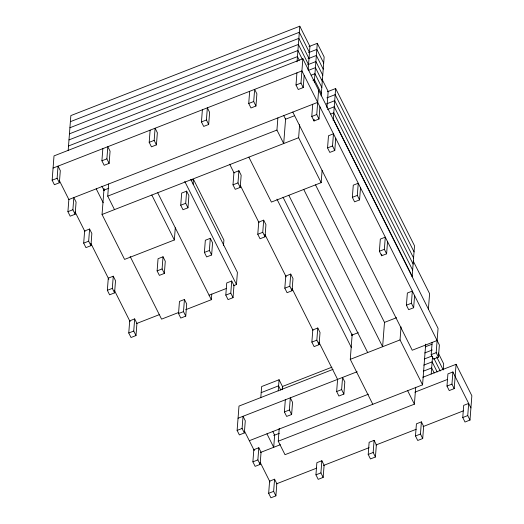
<?xml version="1.0" encoding="UTF-8"?>
<svg xmlns="http://www.w3.org/2000/svg" width="524" height="524" viewBox="0 0 524 524"><rect width="100%" height="100%" fill="white"/><g stroke="black" fill="none" stroke-linecap="round" stroke-linejoin="round"><path stroke-width="0.79" d="M59.369 182.771L57.116 178.278L58.053 166.121L60.306 170.614L59.369 182.771L54.398 184.717L52.145 180.223L54.011 155.903L302.852 58.747L438.057 328.352L436.184 352.672L438.437 357.165L433.459 359.11L431.206 354.617L432.143 342.454M68.172 150.44L70.851 115.588L299.787 26.2L309.926 46.42L308.119 69.928M75.148 214.231L72.895 209.738L73.825 197.574L76.085 202.067L75.148 214.231L70.17 216.17L67.917 211.676L68.854 199.52L59.317 180.498M83.689 243.129L84.626 230.973L89.604 229.027L91.857 233.521L90.921 245.684L85.943 247.623L83.689 243.129L88.667 241.191L89.604 229.027M109.136 163.344L106.883 158.851L107.82 146.687L110.073 151.181L109.136 163.344L104.165 165.283L101.911 160.789L102.842 148.633M175.285 227.816L174.348 239.972L124.581 259.406L102.049 214.473L104.047 188.529M114.487 209.613L107.728 196.133L108.665 183.97M107.348 290.316L108.285 278.152L113.263 276.207L115.516 280.707L114.579 292.864L109.608 294.809L107.348 290.316L112.326 288.37L113.263 276.207M128.76 333.002L129.697 320.839L134.668 318.9L136.928 323.393L135.991 335.55L131.013 337.495L128.76 333.002L133.738 331.057L134.668 318.9M156.421 144.879L154.167 140.386L155.097 128.229L157.357 132.723L156.421 144.879L151.443 146.825L149.189 142.332L150.126 130.175M157.121 270.882L158.052 258.718L163.03 256.78L165.283 261.273L164.346 273.43L159.375 275.375L157.121 270.882L162.093 268.936L163.03 256.78M180.734 205.238L181.671 193.081L186.649 191.136L188.902 195.629L187.965 207.792L182.987 209.731L180.734 205.238L185.712 203.299L186.649 191.136M178.527 313.568L179.463 301.411L184.441 299.466L186.695 303.959L185.758 316.116L180.78 318.061L178.527 313.568L183.505 311.623L184.441 299.466M193.12 184.225L193.494 179.424L191.208 180.315M208.676 124.476L206.423 119.983L207.353 107.826L209.613 112.319L208.676 124.476L203.698 126.422L201.445 121.928L202.382 109.771M204.399 252.424L205.336 240.261L210.307 238.315L212.561 242.815L211.631 254.972L206.653 256.917L204.399 252.424L209.377 250.479L210.307 238.315M185.706 309.717L211.342 299.708L211.775 294.036M223.479 245.691L223.912 240.09L193.494 179.424M232.99 184.834L233.927 172.678L238.905 170.732L241.158 175.226L240.221 187.389L235.243 189.328L232.99 184.834L237.968 182.896L238.905 170.732M225.805 295.11L226.741 282.947L231.719 281.008L233.973 285.501L233.036 297.658L228.058 299.604L225.805 295.11L230.783 293.165L231.719 281.008M255.954 106.018L253.701 101.525L254.638 89.368L256.891 93.862L255.954 106.018L250.976 107.964L248.723 103.47L249.66 91.307M233.416 285.718L236.462 284.525L237.398 272.369L190.808 179.47M244.348 432.948L242.095 428.455L243.031 416.298L245.284 420.792L244.348 432.948L239.37 434.894L237.117 430.401L238.99 406.08L333.061 369.348M257.782 234.267L258.718 222.104L263.69 220.165L265.943 224.658L265.013 236.815L260.035 238.761L257.782 234.267L262.76 232.322L263.69 220.165M285.632 118.417L283.7 143.543L276.941 130.063L277.877 117.907M252.889 461.854L253.826 449.69L258.804 447.751L261.057 452.245L260.12 464.402L255.142 466.347L252.889 461.854L257.867 459.908L258.804 447.751M260.795 397.749L261.653 386.548L279.076 379.749L282.698 386.967M297.043 61.865L299.787 26.2M304.169 75.397L303.232 87.56L298.254 89.499L296.001 85.006L296.938 72.849M268.661 493.307L269.598 481.15L274.576 479.205L276.829 483.698L275.893 495.855L270.915 497.8L268.661 493.307L273.639 491.361L274.576 479.205M284.82 288.187L285.757 276.024L290.735 274.085L292.988 278.578L292.051 290.735L287.073 292.68L284.82 288.187L289.798 286.242L290.735 274.085M303.232 87.56L300.979 83.067L302.852 58.747M278.211 390.95L279.076 379.749M248.861 157.148L271.399 202.081L321.166 182.647L298.628 137.714L299.63 124.686M415.702 387.269L414.399 404.168L285.004 454.688L278.244 441.208L279.233 428.331M282.207 389.705L282.456 386.489L331.928 367.173M291.626 414.491L289.372 409.997L290.309 397.834L292.562 402.327L291.626 414.491L286.648 416.429L284.394 411.936L285.331 399.779M314.302 82.229L317.295 43.322L308.964 46.57M319.941 106.85L319.005 119.013L314.027 120.959L311.773 116.466L312.71 104.302M314.027 120.959L314.158 119.334M319.005 119.013L316.751 114.52L318.625 90.2M321.16 95.899L324.153 56.985L317.295 43.322M321.166 182.647L322.103 170.438M326.93 107.741L328.181 91.451L322.005 79.131M311.865 342.106L312.795 329.95L317.773 328.004L320.026 332.498L319.09 344.654L314.118 346.6L311.865 342.106L316.837 340.161L317.773 328.004M327.552 147.919L328.489 135.755L333.461 133.817L332.524 145.973L334.784 150.467L329.806 152.412L327.552 147.919L332.524 145.973M333.199 120.35L335.648 88.536L327.349 91.779M334.784 150.467L335.714 138.31M315.946 474.849L316.876 462.685L321.854 460.747L324.107 465.24L323.17 477.397L318.199 479.342L315.946 474.849L320.917 472.903L321.854 460.747M343.882 394.087L341.628 389.594L342.565 377.431L344.818 381.924L343.882 394.087L338.904 396.026L336.65 391.533L337.587 379.376L318.867 342.054M352.338 197.345L353.274 185.182L358.252 183.243L357.316 195.4L359.569 199.893L354.591 201.838L352.338 197.345L357.316 195.4M359.569 199.893L360.505 187.736M372.8 404.286L350.268 359.353L352.207 334.109M379.383 251.265L380.313 239.108L385.291 237.162L384.354 249.319L386.607 253.819L381.636 255.758L379.383 251.265L384.354 249.319M381.636 255.758L381.76 254.14M368.202 454.446L369.132 442.282L374.11 440.343L376.363 444.837L375.426 456.994L370.455 458.939L368.202 454.446L373.173 452.5L374.11 440.343M386.607 253.819L387.544 241.656M384.498 322.293L382.618 346.724L303.743 189.452M278.244 441.208L422.567 384.852L400.035 339.919L401.037 326.891M406.421 305.184L407.358 293.027L412.336 291.082L411.399 303.245L413.652 307.739L408.674 309.677L406.421 305.184L411.399 303.245M412.133 276.803L414.517 245.808L335.648 88.536M413.652 307.739L414.589 295.575M415.48 435.981L416.416 423.824L421.388 421.879L423.641 426.372L422.711 438.536L417.733 440.474L415.48 435.981L420.458 434.042L421.388 421.879M422.567 384.852L425.704 344.144M428.396 309.127L429.588 293.656L413.233 261.044M431.2 374.018L432.555 356.418M438.437 357.165L439.374 345.008L301.916 70.904L53.075 168.066M443.252 369.44L443.677 363.839L438.247 353.006M422.848 377.28L456.083 364.298L454.21 388.618L449.238 390.563L446.985 386.07L447.915 373.907L452.893 371.968L470.925 407.914M454.21 388.618L451.957 384.125L452.893 371.968M462.757 417.523L463.694 405.366L468.672 403.421L467.736 415.578L469.989 420.071L465.011 422.017L462.757 417.523L467.736 415.578M469.989 420.071L471.855 395.758L456.083 364.298M70.386 121.666L299.315 32.278L309.455 52.498M69.921 127.745L298.85 38.357L308.99 58.577M69.45 133.823L298.379 44.442L308.525 64.662M68.985 139.901L297.914 50.52L302.256 59.186M68.513 145.986L297.449 56.599L299.256 60.208M308.498 52.649L316.83 49.4L323.681 63.063M308.033 58.734L316.358 55.479L323.216 69.148M307.562 64.812L315.893 61.557L322.745 75.227M308.61 70.301L315.428 67.635L322.28 81.305M311.171 75.194L314.957 73.72L321.808 87.384M52.145 180.223L57.116 178.278M101.911 160.789L106.883 158.851M149.189 142.332L154.167 140.386M201.445 121.928L206.423 119.983M248.723 103.47L253.701 101.525M296.001 85.006L300.979 83.067M312.972 80.388L314.492 79.799L321.343 93.462M326.884 97.857L335.177 94.621L414.052 251.887M68.854 199.52L317.688 102.357M103.483 190.323L108.789 188.254M294.658 115.68L285.573 119.223L283.766 115.627M326.419 103.935L334.712 100.7L413.58 257.972M327.454 109.431L334.24 106.778L413.115 264.05M67.917 211.676L72.895 209.738M107.728 196.133L276.941 130.063M311.773 116.466L316.751 114.52M330.762 114.035L333.775 112.857L412.643 270.129M102.049 214.473L298.628 137.714M136.509 323.55L159.322 314.649M209.089 295.215L226.578 288.39M178.913 312.37L161.575 319.142L130.129 256.446M351.46 335.301L358.246 332.648M396.55 317.695L384.485 322.404L315.52 184.88M261.188 392.627L278.604 385.828L280.779 390.164M350.268 359.353L400.035 339.919M238.053 418.237L357.191 371.719M437.121 340.515L412.237 350.229L292.805 112.077M425.187 346.881L432.018 344.209M424.722 352.96L432.313 349.993M237.117 430.401L242.095 428.455M284.394 411.936L289.372 409.997M336.65 391.533L341.628 389.594M431.206 354.617L436.184 352.672M424.25 359.038L431.841 356.071M423.785 365.117L432.136 361.855L437.206 371.968M423.313 371.195L431.671 367.94L434.206 372.99M249.319 440.704L368.424 394.199M273.731 435.503L279.325 433.315M260.487 452.467L280.392 444.693M414.877 392.181L447.548 379.428M446.985 386.07L451.957 384.125M276.41 483.862L316.679 468.135M323.518 465.469L369.106 447.666M375.944 445L416.22 429.274M423.058 426.601L463.327 410.881M333.31 118.935L412.178 276.207M436.695 356.916L443.212 369.918M434.055 358.665L440.212 370.94M407.639 390.681L414.399 404.168M420.458 434.042L422.711 438.536M288.816 195.282L367.684 352.554M283.032 197.227L352.397 335.543M276.954 199.146L351.46 347.707M229.682 164.215L234.09 172.999M240.326 185.437L259.046 222.766M264.921 234.47L286.202 276.921M292.078 288.626L312.998 330.343M237.968 182.896L240.221 187.389M262.76 232.322L265.013 236.815M289.798 286.242L292.051 290.735M316.837 340.161L319.09 344.654M373.173 452.5L375.426 456.994M184.736 181.389L236.462 284.525M185.712 203.299L187.965 207.792M209.377 250.479L211.631 254.972M230.783 293.165L233.036 297.658M320.917 472.903L323.17 477.397M157.731 192.806L211.342 299.708M272.866 431.599L274.642 435.143L273.705 447.306L266.945 433.826M151.816 195.039L174.348 239.972M244.597 431.285L254.297 450.64M260.114 462.234L270.017 481.982M162.093 268.936L164.346 273.43M183.505 311.623L185.758 316.116M257.867 459.908L260.12 464.402M273.639 491.361L275.893 495.855M101.931 186.184L104.132 190.572M96.226 188.83L103.195 202.729M75.089 211.951L84.993 231.706M90.862 243.405L108.835 279.253M114.337 290.224L130.116 321.677M88.667 241.191L90.921 245.684M112.326 288.37L114.579 292.864M133.738 331.057L135.991 335.55"/></g></svg>
